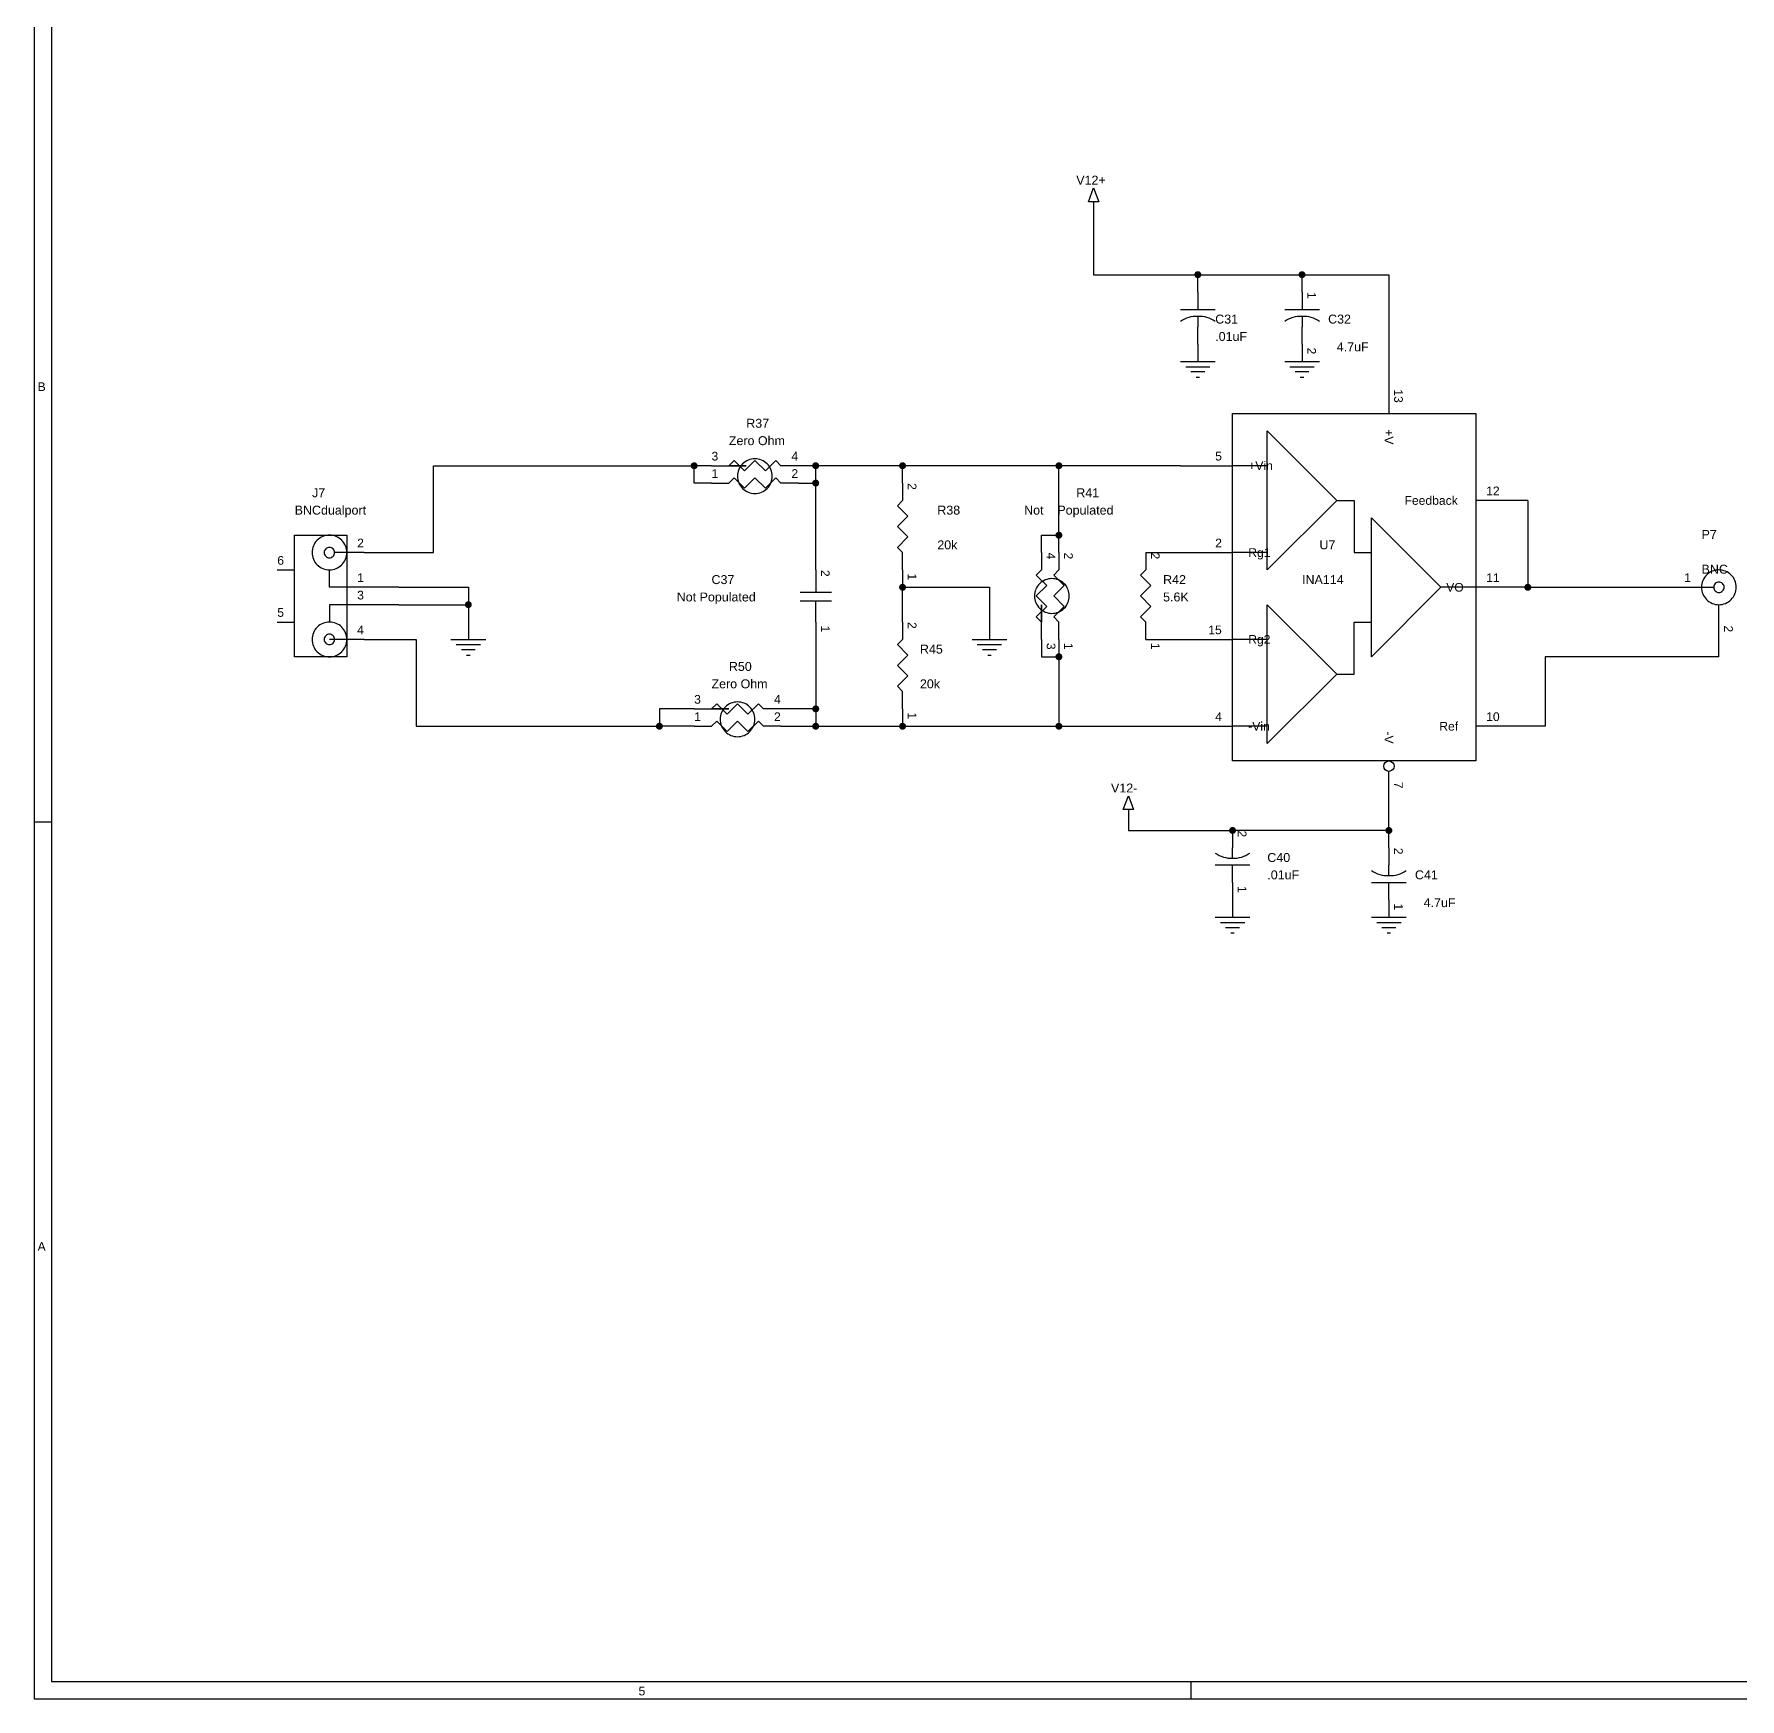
# Model space of a CAD drawing. Extents: x -0.1 to 32.1, y 0.1 to 20.3.
# Drawn here: x -0.1 to 9.72, y 0.1 to 9.68 of the extents above; entities that cross this region are included whole.
import ezdxf
from ezdxf.enums import TextEntityAlignment as Align

# ---------------------------------------------------------------- set-up
doc = ezdxf.new("R2010")
doc.units = 0
doc.linetypes.add('DCAD_SOLID', pattern=[0])
for name, color, linetype in [('PARTS', 7, 'CONTINUOUS'), ('PARTTEXT', 7, 'CONTINUOUS'), ('TITLE', 7, 'CONTINUOUS'), ('WIRE', 7, 'CONTINUOUS')]:
    doc.layers.add(name, color=color, linetype=linetype)

msp = doc.modelspace()

# ---------------------------------------------------------------- linework, layer by layer
at = {"layer": 'PARTS', "color": 7, "linetype": 'DCAD_SOLID', "ltscale": 0.75, "flags": 128}
for points in [[(5.97, 8.72), (6, 8.8)], [(6, 8.8), (6.03, 8.72)], [(6.03, 8.72), (5.97, 8.72)], [(6, 8.72), (6, 8.7)], [(6.6, 8.2), (6.6, 8.1)], [(7.2, 8.2), (7.2, 8.1)], [(6.5, 8.1), (6.7, 8.1)], [(6.6, 8.06), (6.6, 8)], [(7.1, 8.1), (7.3, 8.1)], [(7.2, 8.06), (7.2, 8)], [(6.6, 7.9), (6.6, 8)], [(7.2, 7.9), (7.2, 8)], [(6.5, 7.8), (6.7, 7.8)], [(6.53, 7.77), (6.67, 7.77)], [(7.1, 7.8), (7.3, 7.8)], [(7.13, 7.77), (7.27, 7.77)], [(7.7, 7.8), (7.7, 7.5)], [(6.64, 7.74), (6.56, 7.74)], [(6.59, 7.71), (6.61, 7.71)], [(7.24, 7.74), (7.16, 7.74)], [(7.19, 7.71), (7.21, 7.71)], [(7.4, 7), (7, 7.4)], [(7, 6.6), (7, 7.4)], [(3.8, 7.2), (3.9, 7.2)], [(3.9, 7.2), (3.93, 7.23)], [(3.93, 7.23), (3.99, 7.17)], [(3.99, 7.17), (4.05, 7.23)], [(4.05, 7.23), (4.11, 7.17)], [(4.11, 7.17), (4.17, 7.23)], [(4.17, 7.23), (4.2, 7.2)], [(4.3, 7.2), (4.2, 7.2)], [(6.5, 7.2), (6.8, 7.2)], [(7, 7.2), (6.8, 7.2)], [(3.8, 7.1), (3.9, 7.1)], [(3.9, 7.1), (3.93, 7.13)], [(3.93, 7.13), (3.99, 7.07)], [(3.99, 7.07), (4.05, 7.13)], [(4.05, 7.13), (4.11, 7.07)], [(4.11, 7.07), (4.17, 7.13)], [(4.17, 7.13), (4.2, 7.1)], [(4.3, 7.1), (4.2, 7.1)], [(4.9, 7.1), (4.9, 7)], [(4.87, 6.97), (4.9, 7)], [(7.4, 7), (7, 6.6)], [(7.4, 7), (7.5, 7)], [(7.5, 7), (7.5, 6.7)], [(8.5, 7), (8.2, 7)], [(4.93, 6.91), (4.87, 6.97)], [(4.87, 6.85), (4.93, 6.91)], [(8, 6.5), (7.6, 6.9)], [(7.6, 6.1), (7.6, 6.9)], [(4.93, 6.79), (4.87, 6.85)], [(4.87, 6.73), (4.93, 6.79)], [(1.7, 6.7), (1.63, 6.7)], [(1.8, 6.7), (1.7, 6.7)], [(4.9, 6.7), (4.87, 6.73)], [(4.9, 6.6), (4.9, 6.7)], [(5.7, 6.7), (5.7, 6.6)], [(5.8, 6.7), (5.8, 6.6)], [(6.3, 6.7), (6.3, 6.6)], [(6.5, 6.7), (6.8, 6.7)], [(7, 6.7), (6.8, 6.7)], [(7.5, 6.7), (7.6, 6.7)], [(1.3, 6.6), (1.4, 6.6)], [(1.6, 6.5), (1.6, 6.6)], [(4.4, 6.6), (4.4, 6.5)], [(5.67, 6.57), (5.7, 6.6)], [(5.77, 6.57), (5.8, 6.6)], [(6.27, 6.57), (6.3, 6.6)], [(1.7, 6.5), (1.6, 6.5)], [(2, 6.5), (1.7, 6.5)], [(4.4, 6.5), (4.4, 6.47)], [(5.73, 6.51), (5.67, 6.57)], [(5.67, 6.45), (5.73, 6.51)], [(5.83, 6.51), (5.77, 6.57)], [(5.77, 6.45), (5.83, 6.51)], [(6.33, 6.51), (6.27, 6.57)], [(6.27, 6.45), (6.33, 6.51)], [(8, 6.5), (7.6, 6.1)], [(8.2, 6.5), (8, 6.5)], [(8.5, 6.5), (8.2, 6.5)], [(9.4, 6.5), (9.5, 6.5)], [(9.5, 6.5), (9.57, 6.5)], [(1.7, 6.4), (1.6, 6.4), (1.6, 6.3)], [(2, 6.4), (1.7, 6.4)], [(4.49, 6.47), (4.31, 6.47)], [(4.49, 6.42), (4.31, 6.42)], [(4.4, 6.4), (4.4, 6.42)], [(4.4, 6.3), (4.4, 6.4)], [(5.73, 6.39), (5.67, 6.45)], [(5.67, 6.33), (5.73, 6.39)], [(5.83, 6.39), (5.77, 6.45)], [(5.77, 6.33), (5.83, 6.39)], [(6.33, 6.39), (6.27, 6.45)], [(6.27, 6.33), (6.33, 6.39)], [(7.4, 6), (7, 6.4)], [(7, 5.6), (7, 6.4)], [(9.6, 6.1), (9.6, 6.4)], [(1.3, 6.3), (1.4, 6.3)], [(4.9, 6.3), (4.9, 6.2)], [(5.7, 6.3), (5.67, 6.33)], [(5.7, 6.2), (5.7, 6.3)], [(5.8, 6.3), (5.77, 6.33)], [(5.8, 6.2), (5.8, 6.3)], [(6.3, 6.3), (6.27, 6.33)], [(6.3, 6.2), (6.3, 6.3)], [(7.5, 6), (7.5, 6.3)], [(7.5, 6.3), (7.6, 6.3)], [(1.7, 6.2), (1.6, 6.2)], [(1.8, 6.2), (1.7, 6.2)], [(2.3, 6.2), (2.5, 6.2)], [(4.87, 6.17), (4.9, 6.2)], [(5.3, 6.2), (5.5, 6.2)], [(6.5, 6.2), (6.8, 6.2)], [(7, 6.2), (6.8, 6.2)], [(2.33, 6.17), (2.47, 6.17)], [(2.44, 6.14), (2.36, 6.14)], [(2.39, 6.11), (2.41, 6.11)], [(4.93, 6.11), (4.87, 6.17)], [(4.87, 6.05), (4.93, 6.11)], [(5.33, 6.17), (5.47, 6.17)], [(5.44, 6.14), (5.36, 6.14)], [(5.39, 6.11), (5.41, 6.11)], [(4.93, 5.99), (4.87, 6.05)], [(7.4, 6), (7, 5.6)], [(7.4, 6), (7.5, 6)], [(4.87, 5.93), (4.93, 5.99)], [(4.9, 5.9), (4.87, 5.93)], [(4.9, 5.8), (4.9, 5.9)], [(3.7, 5.8), (3.8, 5.8)], [(3.8, 5.8), (3.83, 5.83)], [(3.83, 5.83), (3.89, 5.77)], [(3.89, 5.77), (3.95, 5.83)], [(3.95, 5.83), (4.01, 5.77)], [(4.01, 5.77), (4.07, 5.83)], [(4.07, 5.83), (4.1, 5.8)], [(4.2, 5.8), (4.1, 5.8)], [(3.7, 5.7), (3.8, 5.7)], [(3.8, 5.7), (3.83, 5.73)], [(3.83, 5.73), (3.89, 5.67)], [(3.89, 5.67), (3.95, 5.73)], [(3.95, 5.73), (4.01, 5.67)], [(4.01, 5.67), (4.07, 5.73)], [(4.07, 5.73), (4.1, 5.7)], [(4.2, 5.7), (4.1, 5.7)], [(6.5, 5.7), (6.8, 5.7)], [(7, 5.7), (6.8, 5.7)], [(8.5, 5.7), (8.2, 5.7)], [(7.7, 5.2), (7.7, 5.44)], [(6.17, 5.22), (6.2, 5.3)], [(6.23, 5.22), (6.17, 5.22)], [(6.2, 5.3), (6.23, 5.22)], [(6.2, 5.22), (6.2, 5.2)], [(6.8, 5.1), (6.8, 5)], [(6.8, 4.94), (6.8, 5)], [(7.7, 5), (7.7, 4.9)], [(6.9, 4.9), (6.7, 4.9)], [(6.8, 4.8), (6.8, 4.9)], [(7.7, 4.84), (7.7, 4.9)], [(7.6, 4.8), (7.8, 4.8)], [(7.7, 4.7), (7.7, 4.8)], [(6.7, 4.6), (6.9, 4.6)], [(6.73, 4.57), (6.87, 4.57)], [(6.84, 4.54), (6.76, 4.54)], [(7.6, 4.6), (7.8, 4.6)], [(7.63, 4.57), (7.77, 4.57)], [(7.74, 4.54), (7.66, 4.54)], [(6.79, 4.51), (6.81, 4.51)], [(7.69, 4.51), (7.71, 4.51)]]:
    msp.add_lwpolyline(points, dxfattribs=at)
for points in [[(6.8, 7.5), (8.2, 7.5), (8.2, 5.5), (6.8, 5.5), (6.8, 7.5)], [(4, 7.2), (3.9962, 7.2), (3.9854, 7.2), (3.9691, 7.2), (3.95, 7.2), (3.9309, 7.2), (3.9146, 7.2), (3.9038, 7.2), (3.9, 7.2), (3.9038, 7.2), (3.9146, 7.2), (3.9309, 7.2), (3.95, 7.2), (3.9691, 7.2), (3.9854, 7.2), (3.9962, 7.2), (4, 7.2)], [(1.4, 6.8), (1.7, 6.8), (1.7, 6.1), (1.4, 6.1), (1.4, 6.8)], [(5.7, 6.35), (5.7, 6.3691), (5.7, 6.3854), (5.7, 6.3962), (5.7, 6.4), (5.7, 6.3962), (5.7, 6.3854), (5.7, 6.3691), (5.7, 6.35), (5.7, 6.3309), (5.7, 6.3146), (5.7, 6.3038), (5.7, 6.3), (5.7, 6.3038), (5.7, 6.3146), (5.7, 6.3309), (5.7, 6.35)], [(3.9, 5.8), (3.8962, 5.8), (3.8854, 5.8), (3.8691, 5.8), (3.85, 5.8), (3.8309, 5.8), (3.8146, 5.8), (3.8038, 5.8), (3.8, 5.8), (3.8038, 5.8), (3.8146, 5.8), (3.8309, 5.8), (3.85, 5.8), (3.8691, 5.8), (3.8854, 5.8), (3.8962, 5.8), (3.9, 5.8)]]:
    msp.add_lwpolyline(points, close=True, dxfattribs=at)
at = {"layer": 'PARTS', "color": 7, "linetype": 'DCAD_SOLID', "ltscale": 0.75}
msp.add_circle((7.7, 5.47), 0.03, dxfattribs=at)
for centre, radius, start, end in [((6.5941, 7.898), 0.1621, 87.91586, 125.48263), ((6.6059, 7.898), 0.1621, 54.51737, 92.08414), ((7.1941, 7.898), 0.1621, 87.91586, 125.48263), ((7.2059, 7.898), 0.1621, 54.51737, 92.08414), ((4.0501, 7.14), 0.1001, 157.52542, 180.02738), ((4.0499, 7.14), 0.0999, 134.9367, 157.43866), ((4.05, 7.1401), 0.0999, 112.56134, 135.0633), ((4.05, 7.1399), 0.1001, 89.97262, 112.47458), ((4.05, 7.1399), 0.1001, 67.52542, 90.02738), ((4.05, 7.1401), 0.0999, 44.9367, 67.43866), ((4.0501, 7.14), 0.0999, 22.56134, 45.0633), ((4.0499, 7.14), 0.1001, 359.97262, 22.47458), ((4.0501, 7.14), 0.1001, 179.97262, 202.47458), ((4.0499, 7.14), 0.0999, 202.56134, 225.0633), ((4.0501, 7.14), 0.0999, 314.9367, 337.43866), ((4.0499, 7.14), 0.1001, 337.52542, 0.02738), ((4.05, 7.1399), 0.0999, 224.9367, 247.43866), ((4.05, 7.1401), 0.1001, 247.52542, 270.02738), ((4.05, 7.1401), 0.1001, 269.97262, 292.47458), ((4.05, 7.1399), 0.0999, 292.56134, 315.0633), ((1.6, 6.7001), 0.0999, 112.56134, 135.0633), ((1.6, 6.6999), 0.1001, 89.97262, 112.47458), ((1.6, 6.6999), 0.1001, 67.52542, 90.02738), ((1.6, 6.7001), 0.0999, 44.9367, 67.43866), ((1.6001, 6.7), 0.1001, 157.52542, 180.02738), ((1.6001, 6.7), 0.1001, 179.97262, 202.47458), ((1.5999, 6.7), 0.0999, 134.9367, 157.43866), ((1.6001, 6.7), 0.0301, 157.43909, 179.94104), ((1.6001, 6.7), 0.0301, 180.05896, 202.56091), ((1.5999, 6.7), 0.0299, 134.92286, 157.42481), ((1.5999, 6.7), 0.0299, 202.57519, 225.07714), ((1.6, 6.7001), 0.0299, 112.57519, 135.07714), ((1.6, 6.6999), 0.0299, 224.92286, 247.42481), ((1.6, 6.6999), 0.0301, 90.05896, 112.56091), ((1.6, 6.6999), 0.0301, 67.43909, 89.94104), ((1.6, 6.7001), 0.0299, 44.92286, 67.42481), ((1.6, 6.6999), 0.0299, 292.57519, 315.07714), ((1.6001, 6.7), 0.0299, 22.57519, 45.07714), ((1.6001, 6.7), 0.0299, 314.92286, 337.42481), ((1.5999, 6.7), 0.0301, 0.05896, 22.56091), ((1.5999, 6.7), 0.0301, 337.43909, 359.94104), ((1.6001, 6.7), 0.0999, 22.56134, 45.0633), ((1.5999, 6.7), 0.1001, 359.97262, 22.47458), ((1.5999, 6.7), 0.1001, 337.52542, 0.02738), ((1.5999, 6.7), 0.0999, 202.56134, 225.0633), ((1.6, 6.6999), 0.0999, 224.9367, 247.43866), ((1.6, 6.7001), 0.1001, 247.52542, 270.02738), ((1.6, 6.7001), 0.0301, 247.43909, 269.94104), ((1.6, 6.7001), 0.0301, 270.05896, 292.56091), ((1.6, 6.7001), 0.1001, 269.97262, 292.47458), ((1.6, 6.6999), 0.0999, 292.56134, 315.0633), ((1.6001, 6.7), 0.0999, 314.9367, 337.43866), ((9.6, 6.5001), 0.0999, 112.56134, 135.0633), ((9.6, 6.4999), 0.1001, 89.97262, 112.47458), ((9.6, 6.4999), 0.1001, 67.52542, 90.02738), ((9.6, 6.5001), 0.0999, 44.9367, 67.43866), ((5.7601, 6.45), 0.1001, 157.52542, 180.02738), ((5.7599, 6.45), 0.0999, 134.9367, 157.43866), ((5.76, 6.4501), 0.0999, 112.56134, 135.0633), ((5.76, 6.4499), 0.1001, 89.97262, 112.47458), ((5.76, 6.4499), 0.1001, 67.52542, 90.02738), ((5.76, 6.4501), 0.0999, 44.9367, 67.43866), ((5.7601, 6.45), 0.0999, 22.56134, 45.0633), ((5.7599, 6.45), 0.1001, 359.97262, 22.47458), ((9.6001, 6.5), 0.1001, 157.52542, 180.02738), ((9.6001, 6.5), 0.1001, 179.97262, 202.47458), ((9.5999, 6.5), 0.0999, 134.9367, 157.43866), ((9.6001, 6.5), 0.0301, 157.43909, 179.94104), ((9.6001, 6.5), 0.0301, 180.05896, 202.56091), ((9.5999, 6.5), 0.0299, 134.92286, 157.42481), ((9.5999, 6.5), 0.0299, 202.57519, 225.07714), ((9.6, 6.5001), 0.0299, 112.57519, 135.07714), ((9.6, 6.4999), 0.0301, 90.05896, 112.56091), ((9.6, 6.4999), 0.0301, 67.43909, 89.94104), ((9.6, 6.5001), 0.0299, 44.92286, 67.42481), ((9.6001, 6.5), 0.0299, 22.57519, 45.07714), ((9.6001, 6.5), 0.0299, 314.92286, 337.42481), ((9.5999, 6.5), 0.0301, 0.05896, 22.56091), ((9.5999, 6.5), 0.0301, 337.43909, 359.94104), ((9.6001, 6.5), 0.0999, 22.56134, 45.0633), ((9.5999, 6.5), 0.1001, 359.97262, 22.47458), ((9.5999, 6.5), 0.1001, 337.52542, 0.02738), ((5.7601, 6.45), 0.1001, 179.97262, 202.47458), ((5.7599, 6.45), 0.0999, 202.56134, 225.0633), ((5.7601, 6.45), 0.0999, 314.9367, 337.43866), ((5.7599, 6.45), 0.1001, 337.52542, 0.02738), ((9.5999, 6.5), 0.0999, 202.56134, 225.0633), ((9.6, 6.4999), 0.0999, 224.9367, 247.43866), ((9.6, 6.5001), 0.1001, 247.52542, 270.02738), ((9.6, 6.4999), 0.0299, 224.92286, 247.42481), ((9.6, 6.5001), 0.0301, 247.43909, 269.94104), ((9.6, 6.5001), 0.0301, 270.05896, 292.56091), ((9.6, 6.5001), 0.1001, 269.97262, 292.47458), ((9.6, 6.4999), 0.0299, 292.57519, 315.07714), ((9.6, 6.4999), 0.0999, 292.56134, 315.0633), ((9.6001, 6.5), 0.0999, 314.9367, 337.43866), ((1.6, 6.2001), 0.0999, 112.56134, 135.0633), ((1.6, 6.1999), 0.1001, 89.97262, 112.47458), ((1.6, 6.1999), 0.1001, 67.52542, 90.02738), ((1.6, 6.2001), 0.0999, 44.9367, 67.43866), ((5.76, 6.4499), 0.0999, 224.9367, 247.43866), ((5.76, 6.4501), 0.1001, 247.52542, 270.02738), ((5.76, 6.4501), 0.1001, 269.97262, 292.47458), ((5.76, 6.4499), 0.0999, 292.56134, 315.0633), ((1.6001, 6.2), 0.1001, 157.52542, 180.02738), ((1.6001, 6.2), 0.1001, 179.97262, 202.47458), ((1.5999, 6.2), 0.0999, 134.9367, 157.43866), ((1.6001, 6.2), 0.0301, 157.43909, 179.94104), ((1.6001, 6.2), 0.0301, 180.05896, 202.56091), ((1.5999, 6.2), 0.0299, 134.92286, 157.42481), ((1.5999, 6.2), 0.0299, 202.57519, 225.07714), ((1.6, 6.2001), 0.0299, 112.57519, 135.07714), ((1.6, 6.1999), 0.0301, 90.05896, 112.56091), ((1.6, 6.1999), 0.0301, 67.43909, 89.94104), ((1.6, 6.2001), 0.0299, 44.92286, 67.42481), ((1.6001, 6.2), 0.0299, 22.57519, 45.07714), ((1.6001, 6.2), 0.0299, 314.92286, 337.42481), ((1.5999, 6.2), 0.0301, 0.05896, 22.56091), ((1.5999, 6.2), 0.0301, 337.43909, 359.94104), ((1.6001, 6.2), 0.0999, 22.56134, 45.0633), ((1.5999, 6.2), 0.1001, 359.97262, 22.47458), ((1.5999, 6.2), 0.1001, 337.52542, 0.02738), ((1.5999, 6.2), 0.0999, 202.56134, 225.0633), ((1.6, 6.1999), 0.0999, 224.9367, 247.43866), ((1.6, 6.2001), 0.1001, 247.52542, 270.02738), ((1.6, 6.1999), 0.0299, 224.92286, 247.42481), ((1.6, 6.2001), 0.0301, 247.43909, 269.94104), ((1.6, 6.2001), 0.0301, 270.05896, 292.56091), ((1.6, 6.2001), 0.1001, 269.97262, 292.47458), ((1.6, 6.1999), 0.0299, 292.57519, 315.07714), ((1.6, 6.1999), 0.0999, 292.56134, 315.0633), ((1.6001, 6.2), 0.0999, 314.9367, 337.43866), ((3.9499, 5.74), 0.0999, 134.9367, 157.43866), ((3.95, 5.7401), 0.0999, 112.56134, 135.0633), ((3.95, 5.7399), 0.1001, 89.97262, 112.47458), ((3.95, 5.7399), 0.1001, 67.52542, 90.02738), ((3.95, 5.7401), 0.0999, 44.9367, 67.43866), ((3.9501, 5.74), 0.0999, 22.56134, 45.0633), ((3.9501, 5.74), 0.1001, 157.52542, 180.02738), ((3.9501, 5.74), 0.1001, 179.97262, 202.47458), ((3.9499, 5.74), 0.0999, 202.56134, 225.0633), ((3.9501, 5.74), 0.0999, 314.9367, 337.43866), ((3.9499, 5.74), 0.1001, 359.97262, 22.47458), ((3.9499, 5.74), 0.1001, 337.52542, 0.02738), ((3.95, 5.7399), 0.0999, 224.9367, 247.43866), ((3.95, 5.7401), 0.1001, 247.52542, 270.02738), ((3.95, 5.7401), 0.1001, 269.97262, 292.47458), ((3.95, 5.7399), 0.0999, 292.56134, 315.0633), ((6.7941, 5.102), 0.1621, 234.51737, 272.08414), ((6.8059, 5.102), 0.1621, 267.91586, 305.48263), ((7.6941, 5.002), 0.1621, 234.51737, 272.08414), ((7.7059, 5.002), 0.1621, 267.91586, 305.48263)]:
    msp.add_arc(centre, radius, start, end, dxfattribs=at)
at = {"layer": 'TITLE', "color": 7, "linetype": 'DCAD_SOLID', "ltscale": 0.75, "flags": 128}
for points in [[(-0.1, 0.1), (32.1, 0.1), (32.1, 20.3), (-0.1, 20.3), (-0.1, 0.1)], [(0, 0.2), (32, 0.2), (32, 20.2), (0, 20.2), (0, 0.2)]]:
    msp.add_lwpolyline(points, close=True, dxfattribs=at)
for points in [[(-0.1, 5.15), (0, 5.15)], [(6.56, 0.2), (6.56, 0.1)]]:
    msp.add_lwpolyline(points, dxfattribs=at)
at = {"layer": 'WIRE', "color": 7, "linetype": 'DCAD_SOLID', "ltscale": 0.75, "flags": 128}
for points in [[(6, 8.7), (6, 8.3)], [(6, 8.3), (6.6, 8.3)], [(6.6, 8.2), (6.6, 8.3)], [(6.6, 8.3), (7.2, 8.3)], [(7.2, 8.2), (7.2, 8.3)], [(7.2, 8.3), (7.7, 8.3)], [(7.7, 8.3), (7.7, 7.8)], [(6.6, 7.9), (6.6, 7.8)], [(7.2, 7.9), (7.2, 7.8)], [(2.2, 6.7), (2.2, 7.2)], [(2.2, 7.2), (3.7, 7.2)], [(3.7, 7.1), (3.7, 7.2)], [(3.8, 7.2), (3.7, 7.2)], [(4.4, 7.2), (4.3, 7.2)], [(4.9, 7.2), (4.4, 7.2)], [(4.4, 7.1), (4.4, 7.2)], [(5.8, 7.2), (4.9, 7.2)], [(4.9, 7.1), (4.9, 7.2)], [(6.5, 7.2), (5.8, 7.2)], [(5.8, 6.8), (5.8, 7.2)], [(3.8, 7.1), (3.7, 7.1)], [(4.3, 7.1), (4.4, 7.1)], [(4.4, 6.6), (4.4, 7.1)], [(8.5, 7), (8.5, 6.5)], [(5.7, 6.8), (5.8, 6.8)], [(5.7, 6.7), (5.7, 6.8)], [(5.8, 6.7), (5.8, 6.8)], [(1.8, 6.7), (2.2, 6.7)], [(6.3, 6.7), (6.5, 6.7)], [(4.9, 6.6), (4.9, 6.5)], [(2, 6.5), (2.4, 6.5)], [(2.4, 6.5), (2.4, 6.4)], [(4.9, 6.3), (4.9, 6.5)], [(4.9, 6.5), (5.4, 6.5)], [(5.4, 6.5), (5.4, 6.2)], [(8.5, 6.5), (9.4, 6.5)], [(2, 6.4), (2.4, 6.4)], [(2.4, 6.4), (2.4, 6.2)], [(4.4, 6.3), (4.4, 5.8)], [(1.8, 6.2), (2.1, 6.2)], [(2.1, 6.2), (2.1, 5.7)], [(5.7, 6.2), (5.7, 6.1)], [(5.8, 6.2), (5.8, 6.1)], [(6.3, 6.2), (6.5, 6.2)], [(5.7, 6.1), (5.8, 6.1)], [(5.8, 6.1), (5.8, 5.7)], [(9.6, 6.1), (8.6, 6.1)], [(8.6, 6.1), (8.6, 5.7)], [(3.5, 5.8), (3.5, 5.7)], [(3.7, 5.8), (3.5, 5.8)], [(4.4, 5.8), (4.2, 5.8)], [(4.4, 5.8), (4.4, 5.7)], [(4.9, 5.8), (4.9, 5.7)], [(2.1, 5.7), (3.5, 5.7)], [(3.7, 5.7), (3.5, 5.7)], [(4.2, 5.7), (4.4, 5.7)], [(4.4, 5.7), (4.9, 5.7)], [(4.9, 5.7), (5.8, 5.7)], [(5.8, 5.7), (6.5, 5.7)], [(8.6, 5.7), (8.5, 5.7)], [(6.2, 5.2), (6.2, 5.1)], [(7.7, 5.1), (7.7, 5.2)], [(6.2, 5.1), (6.8, 5.1)], [(7.7, 5.1), (6.8, 5.1)], [(7.7, 5), (7.7, 5.1)], [(6.8, 4.8), (6.8, 4.6)], [(7.7, 4.7), (7.7, 4.6)]]:
    msp.add_lwpolyline(points, dxfattribs=at)
at = {"layer": 'WIRE', "color": 7, "linetype": 'DCAD_SOLID', "ltscale": 0.75, "const_width": 0.02}
for points in [[(6.61, 8.3, 1), (6.59, 8.3)], [(6.59, 8.3, 1), (6.61, 8.3)], [(7.21, 8.3, 1), (7.19, 8.3)], [(7.19, 8.3, 1), (7.21, 8.3)], [(3.71, 7.2, 1), (3.69, 7.2)], [(3.69, 7.2, 1), (3.71, 7.2)], [(4.41, 7.2, 1), (4.39, 7.2)], [(4.39, 7.2, 1), (4.41, 7.2)], [(4.91, 7.2, 1), (4.89, 7.2)], [(4.89, 7.2, 1), (4.91, 7.2)], [(5.81, 7.2, 1), (5.79, 7.2)], [(5.79, 7.2, 1), (5.81, 7.2)], [(4.41, 7.1, 1), (4.39, 7.1)], [(4.39, 7.1, 1), (4.41, 7.1)], [(5.81, 6.8, 1), (5.79, 6.8)], [(5.79, 6.8, 1), (5.81, 6.8)], [(4.91, 6.5, 1), (4.89, 6.5)], [(4.89, 6.5, 1), (4.91, 6.5)], [(8.51, 6.5, 1), (8.49, 6.5)], [(8.49, 6.5, 1), (8.51, 6.5)], [(2.41, 6.4, 1), (2.39, 6.4)], [(2.39, 6.4, 1), (2.41, 6.4)], [(5.81, 6.1, 1), (5.79, 6.1)], [(5.79, 6.1, 1), (5.81, 6.1)], [(4.41, 5.8, 1), (4.39, 5.8)], [(4.39, 5.8, 1), (4.41, 5.8)], [(3.51, 5.7, 1), (3.49, 5.7)], [(3.49, 5.7, 1), (3.51, 5.7)], [(4.41, 5.7, 1), (4.39, 5.7)], [(4.39, 5.7, 1), (4.41, 5.7)], [(4.91, 5.7, 1), (4.89, 5.7)], [(4.89, 5.7, 1), (4.91, 5.7)], [(5.81, 5.7, 1), (5.79, 5.7)], [(5.79, 5.7, 1), (5.81, 5.7)], [(6.81, 5.1, 1), (6.79, 5.1)], [(6.79, 5.1, 1), (6.81, 5.1)], [(7.71, 5.1, 1), (7.69, 5.1)], [(7.69, 5.1, 1), (7.71, 5.1)]]:
    msp.add_lwpolyline(points, format="xyb", dxfattribs=at)

# ---------------------------------------------------------------- texts
at = {"layer": 'PARTS', "color": 7}
for s, p, p2 in [('1', (7.23, 8.2), (7.23, 8.1612)), ('2', (7.23, 7.88), (7.23, 7.8412)), ('13', (7.73, 7.64), (7.73, 7.5623)), ('+V', (7.675, 7.41), (7.675, 7.3226)), ('2', (4.93, 7.1), (4.93, 7.0612)), ('4', (5.73, 6.7), (5.73, 6.6612)), ('2', (5.83, 6.7), (5.83, 6.6612)), ('2', (6.33, 6.7), (6.33, 6.6612)), ('2', (4.43, 6.6), (4.43, 6.5612)), ('1', (4.93, 6.58), (4.93, 6.5412)), ('2', (4.93, 6.3), (4.93, 6.2612)), ('1', (4.43, 6.28), (4.43, 6.2412)), ('2', (9.63, 6.28), (9.63, 6.2412)), ('3', (5.73, 6.18), (5.73, 6.1412)), ('1', (5.83, 6.18), (5.83, 6.1412)), ('1', (6.33, 6.18), (6.33, 6.1412)), ('1', (4.93, 5.78), (4.93, 5.7412)), ('-V', (7.675, 5.67), (7.675, 5.6002)), ('7', (7.73, 5.38), (7.73, 5.3412)), ('2', (6.83, 5.1), (6.83, 5.0612)), ('2', (7.73, 5), (7.73, 4.9612)), ('1', (6.83, 4.78), (6.83, 4.7412)), ('1', (7.73, 4.68), (7.73, 4.6412))]:
    e = msp.add_text(s, height=0.05, rotation=270, dxfattribs=at)
    e.set_placement(p, p2, align=Align.FIT)
    e.dxf.unprotected_set("ltscale", 0)
for s, p, p2 in [('3', (3.8, 7.23), (3.8388, 7.23)), ('4', (4.26, 7.23), (4.2988, 7.23)), ('5', (6.7, 7.23), (6.7388, 7.23)), ('1', (3.8, 7.13), (3.8388, 7.13)), ('2', (4.26, 7.13), (4.2988, 7.13)), ('+Vin', (6.89, 7.175), (7.0319, 7.175)), ('12', (8.26, 7.03), (8.3377, 7.03)), ('Feedback', (7.79, 6.975), (8.0967, 6.975)), ('2', (1.76, 6.73), (1.7988, 6.73)), ('2', (6.7, 6.73), (6.7388, 6.73)), ('6', (1.3, 6.63), (1.3388, 6.63)), ('Rg1', (6.89, 6.675), (7.0182, 6.675)), ('1', (1.76, 6.53), (1.7988, 6.53)), ('11', (8.26, 6.53), (8.3377, 6.53)), ('1', (9.4, 6.53), (9.4388, 6.53)), ('VO', (8.03, 6.475), (8.1308, 6.475)), ('3', (1.76, 6.43), (1.7988, 6.43)), ('5', (1.3, 6.33), (1.3388, 6.33)), ('4', (1.76, 6.23), (1.7988, 6.23)), ('15', (6.66, 6.23), (6.7377, 6.23)), ('Rg2', (6.89, 6.175), (7.0182, 6.175)), ('3', (3.7, 5.83), (3.7388, 5.83)), ('4', (4.16, 5.83), (4.1988, 5.83)), ('1', (3.7, 5.73), (3.7388, 5.73)), ('2', (4.16, 5.73), (4.1988, 5.73)), ('4', (6.7, 5.73), (6.7388, 5.73)), ('-Vin', (6.89, 5.675), (7.0143, 5.675)), ('Ref', (7.99, 5.675), (8.0987, 5.675)), ('10', (8.26, 5.73), (8.3377, 5.73))]:
    e = msp.add_text(s, height=0.05, dxfattribs=at)
    e.set_placement(p, p2, align=Align.FIT)
    e.dxf.unprotected_set("ltscale", 0)
at = {"layer": 'PARTTEXT', "color": 7}
for s, p, p2 in [('V12+', (5.9, 8.8186), (6.0697, 8.8186)), ('C31', (6.7, 8.0186), (6.8318, 8.0186)), ('C32', (7.35, 8.0186), (7.4818, 8.0186)), ('.01uF', (6.7, 7.9186), (6.8835, 7.9186)), ('4.7uF', (7.4, 7.8586), (7.5835, 7.8586)), ('R37', (4, 7.4186), (4.1318, 7.4186)), ('Zero Ohm', (3.9, 7.3186), (4.2228, 7.3186)), ('J7', (1.5, 7.0186), (1.5758, 7.0186)), ('R41', (5.9, 7.0186), (6.0318, 7.0186)), ('BNCdualport', (1.4, 6.9186), (1.8112, 6.9186)), ('R38', (5.1, 6.9186), (5.2318, 6.9186)), ('Not    Populated', (5.6, 6.9186), (6.1143, 6.9186)), ('P7', (9.5, 6.7786), (9.5879, 6.7786)), ('20k', (5.1, 6.7186), (5.2157, 6.7186)), ('U7', (7.3, 6.7186), (7.3919, 6.7186)), ('BNC', (9.5, 6.5786), (9.6519, 6.5786)), ('C37', (3.8, 6.5186), (3.9318, 6.5186)), ('R42', (6.4, 6.5186), (6.5318, 6.5186)), ('INA114', (7.2, 6.5186), (7.4395, 6.5186)), ('Not Populated', (3.6, 6.4186), (4.0548, 6.4186)), ('5.6K', (6.4, 6.4186), (6.5476, 6.4186)), ('R45', (5, 6.1186), (5.1318, 6.1186)), ('R50', (3.9, 6.0186), (4.0318, 6.0186)), ('Zero Ohm', (3.8, 5.9186), (4.1228, 5.9186)), ('20k', (5, 5.9186), (5.1157, 5.9186)), ('V12-', (6.1, 5.3186), (6.2516, 5.3186)), ('C40', (7, 4.9186), (7.1318, 4.9186)), ('.01uF', (7, 4.8186), (7.1835, 4.8186)), ('C41', (7.85, 4.8186), (7.9818, 4.8186)), ('4.7uF', (7.9, 4.6586), (8.0835, 4.6586))]:
    e = msp.add_text(s, height=0.0514, dxfattribs=at)
    e.set_placement(p, p2, align=Align.FIT)
    e.dxf.unprotected_set("ltscale", 0)
at = {"layer": 'TITLE', "color": 7}
for s, p, p2 in [('B', (-0.08, 7.63), (-0.0334, 7.63)), ('A', (-0.08, 2.68), (-0.0334, 2.68)), ('5', (3.38, 0.12), (3.4188, 0.12))]:
    e = msp.add_text(s, height=0.05, dxfattribs=at)
    e.set_placement(p, p2, align=Align.FIT)
    e.dxf.unprotected_set("ltscale", 0)

doc.saveas('drawing.dxf')
